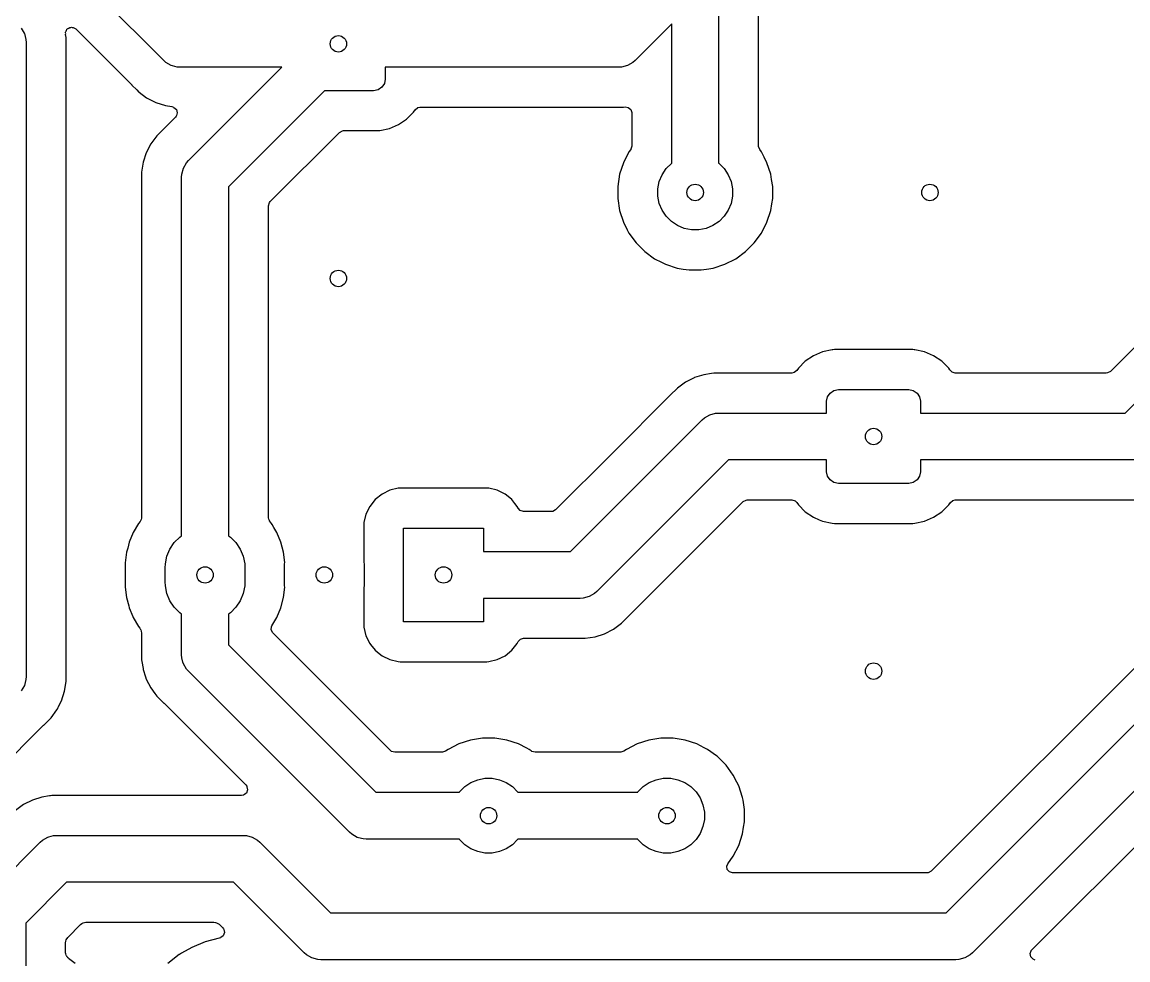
# Model space of a CAD drawing. Header units: millimetres. Extents: x 83 to 184, y -140 to -36.
# Drawn here: x 133.26 to 156.82, y -126.15 to -106.17 of the extents above; entities that cross this region are included whole.
import ezdxf

# ---------------------------------------------------------------- set-up
doc = ezdxf.new("R2010")
doc.units = ezdxf.units.MM
doc.layers.add('B.Cu', color=153, linetype='CONTINUOUS', true_color=0x4d7fc4)

msp = doc.modelspace()

# ---------------------------------------------------------------- linework, layer by layer
at = {"layer": 'B.Cu', "linetype": 'CONTINUOUS'}
for p, q in [((136.27877, -106.985877), (128.646447, -99.353553)), ((175.613181, -101.276923), (152.626924, -124.263181)), ((152.942894, -125.15), (176.5, -101.592893)), ((168.513181, -101.544601), (156.444601, -113.613181)), ((156.760571, -114.5), (169.4, -101.86057)), ((177.353553, -102.153554), (153.503553, -126.003553)), ((154.776, -125.933893), (177.425214, -103.28468)), ((148.1, -105.207106), (148.1, -109.17657)), ((148.9505, -108.810515), (148.9505, -105.610757)), ((147.1, -106.207106), (146.32123, -106.985876)), ((147.1, -109.17657), (147.1, -106.207106)), ((133.246677, -106.300619), (133.30851, -106.407717)), ((133.30851, -106.407717), (133.31194, -106.413658)), ((133.31194, -106.413658), (133.345723, -106.539737)), ((134.189244, -106.397878), (134.189407, -106.396564)), ((134.192059, -106.414501), (134.189244, -106.397878)), ((134.189407, -106.396564), (134.190856, -106.385351)), ((134.189911, -106.431854), (134.192059, -106.414501)), ((134.200501, -106.498716), (134.189911, -106.431854)), ((134.190856, -106.385351), (134.197554, -106.370109)), ((134.197554, -106.370109), (134.198339, -106.363776)), ((134.198339, -106.363776), (134.202771, -106.353393)), ((134.202771, -106.353393), (134.20734, -106.347845)), ((134.20734, -106.347845), (134.21897, -106.321387)), ((134.21897, -106.321387), (134.241367, -106.306536)), ((134.241367, -106.306536), (134.247194, -106.299463)), ((134.247194, -106.299463), (134.256578, -106.296451)), ((134.256578, -106.296451), (134.277202, -106.282777)), ((134.277202, -106.282777), (134.300209, -106.282448)), ((134.300209, -106.282448), (134.313721, -106.278112)), ((134.313721, -106.278112), (134.328466, -106.282044)), ((134.328466, -106.282044), (134.347059, -106.281779)), ((134.347059, -106.281779), (134.350058, -106.282613)), ((134.350058, -106.282613), (134.366428, -106.292169)), ((134.366428, -106.292169), (134.381231, -106.296117)), ((134.381231, -106.296117), (134.390367, -106.306143)), ((134.390367, -106.306143), (134.404497, -106.314392)), ((134.404497, -106.314392), (135.597567, -107.507462)), ((133.345723, -106.539737), (133.345723, -106.539752)), ((133.345723, -106.539752), (133.35, -106.605)), ((133.35, -106.605), (133.35, -120.113227)), ((134.200501, -106.71885), (134.200501, -106.498716)), ((134.2005, -106.718901), (134.200501, -106.71885)), ((134.2005, -120.219514), (134.2005, -106.718901)), ((136.327934, -107.028992), (136.27877, -106.985877)), ((136.327942, -107.029), (136.327934, -107.028992)), ((136.440981, -107.094263), (136.327942, -107.029)), ((136.465091, -107.100723), (136.440981, -107.094263)), ((136.56706, -107.128046), (136.465091, -107.100723)), ((136.567075, -107.128046), (136.56706, -107.128046)), ((136.632323, -107.132323), (136.567075, -107.128046)), ((138.792893, -107.132323), (136.632323, -107.132323)), ((136.806447, -109.11877), (138.792893, -107.132323)), ((145.967677, -107.132323), (141, -107.132323)), ((141, -107.132323), (141, -107.382323)), ((146.032925, -107.128046), (145.967677, -107.132323)), ((146.03294, -107.128046), (146.032925, -107.128046)), ((146.159019, -107.094263), (146.03294, -107.128046)), ((146.272058, -107.029), (146.159019, -107.094263)), ((146.272073, -107.028984), (146.272058, -107.029)), ((146.32123, -106.985876), (146.272073, -107.028984)), ((141, -107.382323), (140.98097, -107.477994)), ((135.597567, -107.507462), (135.597586, -107.507482)), ((135.597586, -107.507482), (135.599102, -107.508998)), ((135.599102, -107.508998), (135.599107, -107.509003)), ((135.599107, -107.509003), (135.602218, -107.512114)), ((135.602218, -107.512114), (135.602219, -107.512115)), ((135.602219, -107.512115), (135.706347, -107.616243)), ((135.706347, -107.616243), (135.752629, -107.662525)), ((139.707107, -107.632323), (137.66, -109.679429)), ((140.75, -107.632323), (139.707107, -107.632323)), ((140.845671, -107.613293), (140.75, -107.632323)), ((140.926777, -107.5591), (140.845671, -107.613293)), ((140.98097, -107.477994), (140.926777, -107.5591)), ((135.752629, -107.662525), (135.752853, -107.662712)), ((135.752853, -107.662712), (135.754532, -107.663881)), ((135.754532, -107.663881), (135.821343, -107.712421)), ((135.821343, -107.712421), (135.850709, -107.733757)), ((135.850709, -107.733757), (135.850708, -107.733757)), ((135.850708, -107.733757), (135.91606, -107.781237)), ((135.91606, -107.781237), (135.924507, -107.787374)), ((135.924507, -107.787374), (136.113911, -107.88388)), ((136.113911, -107.88388), (136.31608, -107.949569)), ((136.31608, -107.949569), (136.452429, -107.971165)), ((136.452429, -107.971165), (136.486144, -107.98159)), ((136.486144, -107.98159), (136.497845, -107.987137)), ((136.497845, -107.987137), (136.54999, -108.033641)), ((136.54999, -108.033641), (136.568715, -108.100955)), ((136.568715, -108.100955), (136.550918, -108.163213)), ((141.453865, -108.2348), (141.602477, -108.086188)), ((141.602477, -108.086188), (141.635552, -108.037319)), ((141.635552, -108.037319), (141.68943, -107.992835)), ((141.68943, -107.992835), (141.738242, -107.982823)), ((141.738242, -107.982823), (146.073961, -107.982823)), ((146.073961, -107.982823), (146.073964, -107.982823)), ((146.073964, -107.982823), (146.106103, -107.977732)), ((146.106103, -107.977732), (146.175393, -107.986686)), ((146.175393, -107.986686), (146.228846, -108.031681)), ((146.228846, -108.031681), (146.249487, -108.098432)), ((146.249487, -108.098432), (146.2495, -108.100205)), ((146.2495, -108.100205), (146.2495, -108.810515)), ((136.527622, -108.194804), (136.129892, -108.592533)), ((136.546131, -108.171152), (136.527622, -108.194804)), ((136.550918, -108.163213), (136.546131, -108.171152)), ((141.279813, -108.352602), (141.453865, -108.2348)), ((138.546819, -109.995399), (140.023076, -108.519142)), ((140.023076, -108.519142), (140.084399, -108.485657)), ((140.084399, -108.485657), (140.110757, -108.482823)), ((140.110757, -108.482823), (140.834027, -108.482823)), ((140.834027, -108.482823), (140.834038, -108.482823)), ((140.834038, -108.482823), (140.881245, -108.480011)), ((140.881245, -108.480011), (141.086612, -108.435336)), ((141.086612, -108.435336), (141.279813, -108.352602)), ((136.004949, -108.764505), (135.908445, -108.953903)), ((136.129892, -108.592533), (136.004949, -108.764505)), ((146.2495, -108.810515), (146.229815, -108.877554)), ((148.950702, -108.817594), (148.9505, -108.810515)), ((135.908445, -108.953903), (135.842752, -109.156082)), ((146.188366, -108.934948), (146.070422, -109.166423)), ((146.225818, -108.883401), (146.188366, -108.934948)), ((146.229815, -108.877554), (146.225818, -108.883401)), ((148.974181, -108.8834), (148.950702, -108.817594)), ((149.011634, -108.934949), (148.974181, -108.8834)), ((149.067357, -109.044312), (149.011634, -108.934949)), ((149.129577, -109.166423), (149.067357, -109.044312)), ((135.842752, -109.156082), (135.8095, -109.36603)), ((136.664277, -109.40706), (136.69806, -109.280981)), ((136.69806, -109.280981), (136.763323, -109.167942)), ((136.763323, -109.167942), (136.763338, -109.167926)), ((136.763338, -109.167926), (136.806447, -109.11877)), ((146.070422, -109.166423), (145.99014, -109.413506)), ((146.981592, -109.292485), (147.092485, -109.181592)), ((147.092485, -109.181592), (147.1, -109.17657)), ((148.1, -109.17657), (148.107515, -109.181592)), ((148.107515, -109.181592), (148.218408, -109.292485)), ((149.129577, -109.166425), (149.129577, -109.166423)), ((149.129579, -109.166428), (149.129577, -109.166425)), ((149.20986, -109.413507), (149.129579, -109.166428)), ((135.8095, -109.36603), (135.8095, -116.706706)), ((136.66, -109.472323), (136.664277, -109.407075)), ((136.66, -117.116725), (136.66, -109.472323)), ((136.664277, -109.407075), (136.664277, -109.40706)), ((145.99014, -109.413506), (145.9495, -109.670097)), ((146.834448, -109.567772), (146.894463, -109.422883)), ((146.894463, -109.422883), (146.981592, -109.292485)), ((148.218408, -109.292485), (148.305537, -109.422883)), ((148.305537, -109.422883), (148.365552, -109.567772)), ((149.227598, -109.5255), (149.20986, -109.413507)), ((137.66, -109.679429), (137.66, -117.116725)), ((145.9495, -109.670097), (145.9495, -109.929902)), ((146.803852, -109.721586), (146.834448, -109.567772)), ((146.803852, -109.878414), (146.803852, -109.721586)), ((148.365552, -109.567772), (148.396148, -109.721586)), ((148.396148, -109.721586), (148.396148, -109.878414)), ((149.2505, -109.670097), (149.227598, -109.5255)), ((149.2505, -109.929902), (149.2505, -109.670097)), ((145.9495, -109.929902), (145.99014, -110.186493)), ((146.834448, -110.032228), (146.803852, -109.878414)), ((148.396148, -109.878414), (148.365552, -110.032228)), ((149.232539, -110.043298), (149.2505, -109.929902)), ((138.5105, -110.08308), (138.530185, -110.016041)), ((138.5105, -116.724536), (138.5105, -110.08308)), ((138.530185, -110.016041), (138.546819, -109.995399)), ((145.99014, -110.186493), (146.070422, -110.433576)), ((146.894463, -110.177117), (146.834448, -110.032228)), ((146.981592, -110.307515), (146.894463, -110.177117)), ((148.305537, -110.177117), (148.218408, -110.307515)), ((148.365552, -110.032228), (148.305537, -110.177117)), ((149.129579, -110.433572), (149.20986, -110.186493)), ((149.20986, -110.186493), (149.232539, -110.043298)), ((146.070422, -110.433576), (146.151534, -110.592764)), ((147.092485, -110.418408), (146.981592, -110.307515)), ((147.222883, -110.505537), (147.092485, -110.418408)), ((148.107515, -110.418408), (147.977117, -110.505537)), ((148.218408, -110.307515), (148.107515, -110.418408)), ((149.011634, -110.665051), (149.129579, -110.433572)), ((146.151534, -110.592764), (146.188366, -110.665051)), ((146.188366, -110.665051), (146.341069, -110.875229)), ((147.367772, -110.565552), (147.222883, -110.505537)), ((147.521586, -110.596148), (147.367772, -110.565552)), ((147.678414, -110.596148), (147.521586, -110.596148)), ((147.832228, -110.565552), (147.678414, -110.596148)), ((147.977117, -110.505537), (147.832228, -110.565552)), ((148.858931, -110.875229), (149.011634, -110.665051)), ((146.341069, -110.875229), (146.524771, -111.058931)), ((148.675229, -111.058931), (148.858931, -110.875229)), ((146.524771, -111.058931), (146.734949, -111.211634)), ((148.465051, -111.211634), (148.675229, -111.058931)), ((146.734949, -111.211634), (146.882445, -111.286787)), ((146.882445, -111.286787), (146.966423, -111.329577)), ((146.966423, -111.329577), (146.966425, -111.329577)), ((146.966425, -111.329577), (146.966428, -111.329579)), ((146.966428, -111.329579), (147.213507, -111.40986)), ((147.986493, -111.40986), (148.233572, -111.329579)), ((148.233572, -111.329579), (148.465051, -111.211634)), ((147.213507, -111.40986), (147.345706, -111.430797)), ((147.345706, -111.430797), (147.470098, -111.4505)), ((147.470098, -111.4505), (147.470103, -111.4505)), ((147.470103, -111.4505), (147.729902, -111.4505)), ((147.729902, -111.4505), (147.843298, -111.432539)), ((147.843298, -111.432539), (147.986493, -111.40986)), ((150.120191, -113.279718), (149.946137, -113.397521)), ((150.313386, -113.196987), (150.120191, -113.279718)), ((150.313397, -113.196984), (150.313386, -113.196987)), ((150.518749, -113.152312), (150.313397, -113.196984)), ((150.535416, -113.151319), (150.518749, -113.152312)), ((150.565962, -113.1495), (150.535416, -113.151319)), ((152.234038, -113.1495), (150.565962, -113.1495)), ((152.266492, -113.151433), (152.234038, -113.1495)), ((152.28125, -113.152312), (152.266492, -113.151433)), ((152.486602, -113.196984), (152.28125, -113.152312)), ((152.486613, -113.196987), (152.486602, -113.196984)), ((152.679808, -113.279718), (152.486613, -113.196987)), ((152.679811, -113.27972), (152.679808, -113.279718)), ((152.679813, -113.279721), (152.679811, -113.27972)), ((152.853865, -113.397523), (152.679813, -113.279721)), ((149.946137, -113.397521), (149.797522, -113.546135)), ((153.002477, -113.546135), (152.853865, -113.397523)), ((147.581585, -113.748444), (147.392179, -113.844951)), ((147.588264, -113.746274), (147.581585, -113.748444)), ((147.783757, -113.682754), (147.588264, -113.746274)), ((147.78376, -113.682753), (147.783757, -113.682754)), ((147.945042, -113.657208), (147.78376, -113.682753)), ((147.993713, -113.6495), (147.945042, -113.657208)), ((149.661758, -113.6495), (147.993713, -113.6495)), ((149.71057, -113.639488), (149.661758, -113.6495)), ((149.764448, -113.595003), (149.71057, -113.639488)), ((149.797522, -113.546135), (149.764448, -113.595003)), ((153.022721, -113.576046), (153.002477, -113.546135)), ((153.035552, -113.595003), (153.022721, -113.576046)), ((153.071203, -113.629815), (153.035552, -113.595003)), ((153.138242, -113.6495), (153.071203, -113.629815)), ((156.35692, -113.6495), (153.138242, -113.6495)), ((156.383278, -113.646666), (156.35692, -113.6495)), ((156.444601, -113.613181), (156.383278, -113.646666)), ((147.220209, -113.969894), (147.069896, -114.120208)), ((147.220213, -113.96989), (147.220209, -113.969894)), ((147.392179, -113.844951), (147.220213, -113.96989)), ((147.069893, -114.120211), (145.836771, -115.353334)), ((147.069896, -114.120208), (147.069893, -114.120211)), ((150.4, -114.25), (150.41903, -114.154329)), ((150.41903, -114.154329), (150.473223, -114.073223)), ((150.473223, -114.073223), (150.554329, -114.01903)), ((150.554329, -114.01903), (150.65, -114)), ((150.65, -114), (152.15, -114)), ((152.15, -114), (152.245671, -114.01903)), ((152.245671, -114.01903), (152.326777, -114.073223)), ((152.326777, -114.073223), (152.38097, -114.154329)), ((152.38097, -114.154329), (152.4, -114.25)), ((150.4, -114.5), (150.4, -114.25)), ((152.4, -114.25), (152.4, -114.5)), ((144.942894, -117.45), (147.746447, -114.646447)), ((147.746447, -114.646447), (147.795603, -114.603338)), ((147.795603, -114.603338), (147.795619, -114.603323)), ((147.795619, -114.603323), (147.908658, -114.53806)), ((147.908658, -114.53806), (148.034737, -114.504277)), ((148.034737, -114.504277), (148.034752, -114.504277)), ((148.034752, -114.504277), (148.1, -114.5)), ((148.1, -114.5), (150.4, -114.5)), ((152.4, -114.5), (156.760571, -114.5)), ((145.836771, -115.353334), (144.626924, -116.563181)), ((148.307106, -115.5), (145.503553, -118.303553)), ((150.4, -115.5), (148.307106, -115.5)), ((150.4, -115.75), (150.4, -115.5)), ((156.967677, -115.5), (152.4, -115.5)), ((152.4, -115.5), (152.4, -115.75)), ((150.41903, -115.845671), (150.4, -115.75)), ((150.473223, -115.926777), (150.41903, -115.845671)), ((152.38097, -115.845671), (152.326777, -115.926777)), ((152.4, -115.75), (152.38097, -115.845671)), ((141.2745, -116.102317), (141.094978, -116.146963)), ((141.304177, -116.100304), (141.2745, -116.102317)), ((141.316046, -116.0995), (141.304177, -116.100304)), ((143.163954, -116.0995), (141.316046, -116.0995)), ((143.174339, -116.100204), (143.163954, -116.0995)), ((143.205501, -116.102317), (143.174339, -116.100204)), ((143.385021, -116.146963), (143.205497, -116.102317)), ((143.205497, -116.102317), (143.205501, -116.102317)), ((150.554329, -115.98097), (150.473223, -115.926777)), ((150.65, -116), (150.554329, -115.98097)), ((152.15, -116), (150.65, -116)), ((152.245671, -115.98097), (152.15, -116)), ((152.326777, -115.926777), (152.245671, -115.98097)), ((140.785059, -116.345059), (140.669156, -116.489249)), ((140.929249, -116.229156), (140.785059, -116.345059)), ((141.094976, -116.146964), (140.929249, -116.229156)), ((141.094978, -116.146963), (141.094976, -116.146964)), ((143.385023, -116.146964), (143.385021, -116.146963)), ((143.55075, -116.229156), (143.385023, -116.146964)), ((143.550751, -116.229157), (143.55075, -116.229156)), ((143.550753, -116.229158), (143.550751, -116.229157)), ((143.578616, -116.251555), (143.550753, -116.229158)), ((143.69494, -116.345059), (143.578616, -116.251555)), ((143.760039, -116.426046), (143.69494, -116.345059)), ((148.623076, -116.386819), (148.684399, -116.353334)), ((148.684399, -116.353334), (148.710757, -116.3505)), ((148.710757, -116.3505), (149.661758, -116.3505)), ((149.661758, -116.3505), (149.728797, -116.370185)), ((153.08943, -116.360512), (153.138242, -116.3505)), ((153.138242, -116.3505), (157.073963, -116.3505)), ((140.669156, -116.489249), (140.586964, -116.654976)), ((143.810842, -116.489247), (143.760039, -116.426046)), ((143.831348, -116.530594), (143.810842, -116.489247)), ((143.875397, -116.579815), (143.831348, -116.530594)), ((143.942436, -116.5995), (143.875397, -116.579815)), ((144.626924, -116.563181), (144.565601, -116.596666)), ((146.18717, -118.822723), (148.623076, -116.386819)), ((149.728797, -116.370185), (149.764447, -116.404996)), ((149.764447, -116.404996), (149.797523, -116.453865)), ((149.797523, -116.453865), (149.946135, -116.602477)), ((152.853865, -116.602477), (153.002477, -116.453865)), ((153.002477, -116.453865), (153.035552, -116.404996)), ((153.035552, -116.404996), (153.08943, -116.360512)), ((135.775396, -116.811072), (135.743056, -116.85322)), ((135.795994, -116.770528), (135.775396, -116.811072)), ((135.804476, -116.741645), (135.795994, -116.770528)), ((135.8095, -116.706711), (135.804476, -116.741645)), ((135.8095, -116.706706), (135.809499, -116.706709)), ((135.809499, -116.706709), (135.8095, -116.706711)), ((138.510533, -116.725347), (138.5105, -116.724536)), ((138.510503, -116.725456), (138.510533, -116.725347)), ((138.510544, -116.725591), (138.510503, -116.725456)), ((138.51093, -116.734851), (138.510544, -116.725591)), ((138.521897, -116.76322), (138.51093, -116.734851)), ((138.530685, -116.792348), (138.521897, -116.76322)), ((138.533258, -116.796288), (138.530685, -116.792348)), ((138.576948, -116.853226), (138.533258, -116.796288)), ((140.586963, -116.654978), (140.542317, -116.8345)), ((140.586964, -116.654976), (140.586963, -116.654978)), ((144.539243, -116.5995), (143.942436, -116.5995)), ((144.565601, -116.596666), (144.539243, -116.5995)), ((149.946135, -116.602477), (150.120187, -116.720279)), ((150.120187, -116.720279), (150.120189, -116.72028)), ((150.120189, -116.72028), (150.120191, -116.720281)), ((150.120191, -116.720281), (150.243479, -116.773076)), ((150.243479, -116.773076), (150.313388, -116.803013)), ((150.313388, -116.803013), (150.313396, -116.803014)), ((150.313396, -116.803014), (150.313397, -116.803015)), ((150.313397, -116.803015), (150.518749, -116.847687)), ((152.281245, -116.847688), (152.486612, -116.803013)), ((152.486612, -116.803013), (152.679813, -116.720279)), ((152.679813, -116.720279), (152.853865, -116.602477)), ((135.631593, -117.046276), (135.546297, -117.252199)), ((135.743052, -116.853226), (135.631593, -117.046276)), ((135.743056, -116.85322), (135.743052, -116.853226)), ((138.590123, -116.876046), (138.576948, -116.853226)), ((138.626408, -116.938893), (138.590123, -116.876046)), ((138.626416, -116.938905), (138.626408, -116.938893)), ((138.688401, -117.046266), (138.626416, -116.938905)), ((138.688403, -117.046271), (138.688401, -117.046266)), ((138.688405, -117.046274), (138.688403, -117.046271)), ((138.77371, -117.252219), (138.688405, -117.046274)), ((140.542317, -116.834505), (140.5395, -116.876046)), ((140.5395, -116.876046), (140.5395, -117.684475)), ((140.542317, -116.8345), (140.542317, -116.834505)), ((141.39, -118.95), (141.39, -116.95)), ((141.39, -116.95), (143.09, -116.95)), ((143.09, -116.95), (143.09, -117.45)), ((150.518749, -116.847687), (150.51875, -116.847687)), ((150.51875, -116.847687), (150.518755, -116.847688)), ((150.518755, -116.847688), (150.565962, -116.8505)), ((150.565962, -116.8505), (150.565973, -116.8505)), ((150.565973, -116.8505), (152.234027, -116.8505)), ((152.234027, -116.8505), (152.234038, -116.8505)), ((152.234038, -116.8505), (152.281245, -116.847688)), ((135.546289, -117.252219), (135.512397, -117.378711)), ((135.546297, -117.252199), (135.546289, -117.252219)), ((136.410367, -117.399313), (136.502941, -117.260766)), ((136.502941, -117.260766), (136.620766, -117.142941)), ((136.620766, -117.142941), (136.66, -117.116725)), ((137.66, -117.116725), (137.699234, -117.142941)), ((137.699234, -117.142941), (137.817059, -117.260766)), ((137.817059, -117.260766), (137.909633, -117.399313)), ((138.831404, -117.467537), (138.77371, -117.252219)), ((135.488592, -117.467556), (135.459503, -117.688516)), ((135.488594, -117.467544), (135.488592, -117.467556)), ((135.512397, -117.378711), (135.488594, -117.467544)), ((136.346601, -117.553258), (136.410367, -117.399313)), ((137.909633, -117.399313), (137.973399, -117.553258)), ((138.860177, -117.686095), (138.831404, -117.467537)), ((143.09, -117.45), (144.942894, -117.45)), ((135.459503, -117.688516), (135.4595, -117.688541)), ((135.4595, -117.688541), (135.4595, -118.211457)), ((136.31, -117.8), (136.314093, -117.716685)), ((136.314093, -117.716685), (136.346601, -117.553258)), ((137.973399, -117.553258), (138.005907, -117.716685)), ((138.005907, -117.716685), (138.01, -117.8)), ((138.85, -117.8), (138.854093, -117.716685)), ((138.854093, -117.716685), (138.860177, -117.686095)), ((140.5395, -117.684475), (140.545907, -117.716685)), ((140.545907, -117.716685), (140.55, -117.8)), ((136.31, -118.1), (136.31, -117.8)), ((138.01, -117.8), (138.01, -118.1)), ((138.85, -118.1), (138.85, -117.8)), ((140.55, -117.8), (140.55, -118.1)), ((135.4595, -118.211457), (135.459503, -118.211482)), ((135.459503, -118.211482), (135.488593, -118.432447)), ((136.314093, -118.183315), (136.31, -118.1)), ((136.346601, -118.346742), (136.314093, -118.183315)), ((138.005907, -118.183315), (137.973399, -118.346742)), ((138.01, -118.1), (138.005907, -118.183315)), ((138.831404, -118.432463), (138.860177, -118.213904)), ((138.854093, -118.183315), (138.85, -118.1)), ((138.860177, -118.213904), (138.854093, -118.183315)), ((140.545907, -118.183315), (140.5395, -118.215524)), ((140.5395, -118.215524), (140.5395, -119.023954)), ((140.55, -118.1), (140.545907, -118.183315)), ((135.488593, -118.432447), (135.488597, -118.432467)), ((135.488597, -118.432467), (135.535024, -118.605735)), ((136.410367, -118.500687), (136.346601, -118.346742)), ((137.973399, -118.346742), (137.909633, -118.500687)), ((138.77371, -118.647781), (138.831404, -118.432463)), ((145.15, -118.45), (143.09, -118.45)), ((143.09, -118.45), (143.09, -118.95)), ((145.215248, -118.445723), (145.15, -118.45)), ((145.215263, -118.445723), (145.215248, -118.445723)), ((145.341342, -118.41194), (145.215263, -118.445723)), ((145.454381, -118.346677), (145.341342, -118.41194)), ((145.454396, -118.346661), (145.454381, -118.346677)), ((145.503553, -118.303553), (145.454396, -118.346661)), ((135.535024, -118.605735), (135.546289, -118.647779)), ((135.546289, -118.647779), (135.546291, -118.647786)), ((135.546291, -118.647786), (135.546293, -118.64779)), ((135.546293, -118.64779), (135.622825, -118.832555)), ((136.502941, -118.639234), (136.410367, -118.500687)), ((136.620766, -118.757059), (136.502941, -118.639234)), ((137.817059, -118.639234), (137.699234, -118.757059)), ((137.909633, -118.500687), (137.817059, -118.639234)), ((138.688405, -118.853726), (138.77371, -118.647781)), ((135.622825, -118.832555), (135.631595, -118.853726)), ((135.631595, -118.853726), (135.743045, -119.046764)), ((136.66, -118.783274), (136.620766, -118.757059)), ((136.66, -119.65), (136.66, -118.783274)), ((137.699234, -118.757059), (137.66, -118.783274)), ((137.66, -118.783274), (137.66, -119.442893)), ((138.584152, -119.034295), (138.688405, -118.853726)), ((146.029792, -118.980104), (146.180104, -118.829792)), ((146.180104, -118.829792), (146.180105, -118.82979)), ((146.180105, -118.82979), (146.187165, -118.82273)), ((146.187165, -118.82273), (146.18717, -118.822723)), ((135.743045, -119.046764), (135.743049, -119.04677)), ((135.743049, -119.04677), (135.773024, -119.085835)), ((135.773024, -119.085835), (135.786695, -119.11018)), ((135.786695, -119.11018), (135.790303, -119.116604)), ((135.790303, -119.116604), (135.801157, -119.144678)), ((135.801157, -119.144678), (135.8095, -119.189393)), ((138.570378, -119.122645), (138.575362, -119.052953)), ((138.603863, -119.183968), (138.570378, -119.122645)), ((138.575362, -119.052953), (138.584152, -119.034295)), ((140.5395, -119.023954), (140.540201, -119.034286)), ((140.540201, -119.034286), (140.542317, -119.065499)), ((140.542317, -119.065499), (140.586963, -119.245021)), ((143.09, -118.95), (141.39, -118.95)), ((145.668412, -119.201557), (145.857816, -119.105051)), ((145.857816, -119.105051), (145.857969, -119.10494)), ((145.857969, -119.10494), (146.029792, -118.980104)), ((135.8095, -119.189393), (135.8095, -119.756289)), ((141.113076, -121.693181), (138.603863, -119.183968)), ((140.586963, -119.245021), (140.586964, -119.245023)), ((140.586964, -119.245023), (140.669156, -119.41075)), ((140.669156, -119.41075), (140.669157, -119.410751)), ((140.669157, -119.410751), (140.669158, -119.410753)), ((140.669158, -119.410753), (140.687352, -119.433387)), ((143.69494, -119.55494), (143.810842, -119.410753)), ((143.810842, -119.410753), (143.831348, -119.369405)), ((143.831348, -119.369405), (143.878768, -119.318094)), ((143.878768, -119.318094), (143.942436, -119.3005)), ((143.942436, -119.3005), (145.256286, -119.3005)), ((145.256286, -119.3005), (145.256287, -119.3005)), ((145.256287, -119.3005), (145.466243, -119.267246)), ((145.466243, -119.267246), (145.668412, -119.201557)), ((136.664277, -119.715247), (136.66, -119.65)), ((137.66, -119.442893), (140.797107, -122.58)), ((140.687352, -119.433387), (140.785059, -119.55494)), ((140.785059, -119.55494), (140.867173, -119.620945)), ((140.867173, -119.620945), (140.929247, -119.670842)), ((143.550753, -119.670842), (143.69494, -119.55494)), ((135.8095, -119.756289), (135.815096, -119.791617)), ((135.815096, -119.791617), (135.815096, -119.79162)), ((135.815096, -119.79162), (135.83886, -119.941661)), ((136.664277, -119.715263), (136.664277, -119.715247)), ((136.689353, -119.808847), (136.664277, -119.715263)), ((136.69806, -119.841342), (136.689353, -119.808847)), ((136.763323, -119.954381), (136.69806, -119.841342)), ((140.929247, -119.670842), (141.094979, -119.753037)), ((141.094979, -119.753037), (141.274501, -119.797682)), ((141.274501, -119.797682), (141.274502, -119.797682)), ((141.274502, -119.797682), (141.274505, -119.797683)), ((141.274505, -119.797683), (141.316046, -119.8005)), ((141.316046, -119.8005), (141.316048, -119.8005)), ((141.316048, -119.8005), (143.163952, -119.8005)), ((143.163952, -119.8005), (143.163954, -119.8005)), ((143.163954, -119.8005), (143.205495, -119.797683)), ((143.205495, -119.797683), (143.385021, -119.753037)), ((143.385021, -119.753037), (143.550753, -119.670842)), ((133.35, -120.113227), (133.345723, -120.178474)), ((135.83886, -119.941661), (135.842752, -119.966235)), ((135.842752, -119.966235), (135.842754, -119.966242)), ((135.842754, -119.966242), (135.89313, -120.121287)), ((135.89313, -120.121287), (135.908441, -120.168406)), ((136.763338, -119.954396), (136.763323, -119.954381)), ((136.806447, -120.003553), (136.763338, -119.954396)), ((140.236447, -123.433554), (136.806447, -120.003553)), ((133.31194, -120.304569), (133.246677, -120.417608)), ((133.329075, -120.240619), (133.31194, -120.304569)), ((133.345723, -120.17849), (133.329075, -120.240619)), ((133.345723, -120.178474), (133.345723, -120.17849)), ((134.167246, -120.42947), (134.2005, -120.219514)), ((135.908441, -120.168406), (135.908444, -120.168414)), ((135.908444, -120.168414), (136.004951, -120.35782)), ((136.004951, -120.35782), (136.089999, -120.47488)), ((134.101557, -120.631639), (134.167246, -120.42947)), ((136.089999, -120.47488), (136.129888, -120.529783)), ((136.129888, -120.529783), (136.129895, -120.529791)), ((136.129895, -120.529791), (136.129896, -120.529792)), ((136.129896, -120.529792), (136.231743, -120.631639)), ((133.880124, -120.992992), (134.005048, -120.821047)), ((134.005047, -120.821047), (134.005051, -120.821043)), ((134.005048, -120.821047), (134.005047, -120.821047)), ((134.005051, -120.821043), (134.005053, -120.821037)), ((134.005053, -120.821037), (134.025445, -120.792971)), ((134.025445, -120.792971), (134.03373, -120.764756)), ((134.03373, -120.764756), (134.101557, -120.631639)), ((136.231743, -120.631639), (136.284538, -120.684434)), ((136.284538, -120.684434), (136.284548, -120.684443)), ((136.284548, -120.684443), (136.285582, -120.685477)), ((136.285582, -120.685477), (138.025316, -122.425211)), ((133.729792, -121.143331), (133.879338, -120.993785)), ((133.879338, -120.993785), (133.880066, -120.993071)), ((133.880066, -120.993071), (133.880124, -120.992992)), ((129.41546, -125.45766), (133.720931, -121.152188)), ((133.720931, -121.152188), (133.722726, -121.150394)), ((133.722726, -121.150394), (133.72273, -121.150392)), ((133.72273, -121.150392), (133.72979, -121.143332)), ((133.72979, -121.143332), (133.729792, -121.143331)), ((142.813506, -121.47014), (142.566423, -121.550422)), ((143.070098, -121.4295), (142.813506, -121.47014)), ((143.070103, -121.4295), (143.070098, -121.4295)), ((143.329897, -121.4295), (143.070103, -121.4295)), ((143.329902, -121.4295), (143.329897, -121.4295)), ((143.586493, -121.47014), (143.329902, -121.4295)), ((143.833576, -121.550422), (143.586493, -121.47014)), ((146.613506, -121.47014), (146.366423, -121.550422)), ((146.870098, -121.4295), (146.613506, -121.47014)), ((146.870103, -121.4295), (146.870098, -121.4295)), ((147.129897, -121.4295), (146.870103, -121.4295)), ((147.129902, -121.4295), (147.129897, -121.4295)), ((147.386493, -121.47014), (147.129902, -121.4295)), ((147.633576, -121.550422), (147.386493, -121.47014)), ((141.133718, -121.709815), (141.113076, -121.693181)), ((141.200757, -121.7295), (141.133718, -121.709815)), ((142.210515, -121.7295), (141.200757, -121.7295)), ((142.217594, -121.729298), (142.210515, -121.7295)), ((142.283401, -121.705818), (142.217594, -121.729298)), ((142.334948, -121.668366), (142.283401, -121.705818)), ((142.566423, -121.550422), (142.334948, -121.668366)), ((144.012012, -121.641341), (143.833576, -121.550422)), ((144.065051, -121.668366), (144.012012, -121.641341)), ((144.108661, -121.700051), (144.065051, -121.668366)), ((144.116599, -121.705818), (144.108661, -121.700051)), ((144.122446, -121.709815), (144.116599, -121.705818)), ((144.189485, -121.7295), (144.122446, -121.709815)), ((146.010515, -121.7295), (144.189485, -121.7295)), ((146.017594, -121.729298), (146.010515, -121.7295)), ((146.083401, -121.705818), (146.017594, -121.729298)), ((146.134948, -121.668366), (146.083401, -121.705818)), ((146.366423, -121.550422), (146.134948, -121.668366)), ((147.792764, -121.631534), (147.633576, -121.550422)), ((147.865051, -121.668366), (147.792764, -121.631534)), ((147.865053, -121.668367), (147.865051, -121.668366)), ((147.865054, -121.668368), (147.865053, -121.668367)), ((148.051641, -121.803931), (147.865054, -121.668368)), ((148.075229, -121.821069), (148.051641, -121.803931)), ((148.258931, -122.004771), (148.075229, -121.821069)), ((148.411634, -122.214949), (148.258931, -122.004771)), ((148.486787, -122.362445), (148.411634, -122.214949)), ((138.025316, -122.425211), (138.046465, -122.453461)), ((138.046465, -122.453461), (138.051886, -122.463388)), ((138.051886, -122.463388), (138.06674, -122.531661)), ((142.581592, -122.572485), (142.692485, -122.461592)), ((142.692485, -122.461592), (142.822883, -122.374463)), ((142.822883, -122.374463), (142.967772, -122.314448)), ((142.967772, -122.314448), (143.121586, -122.283852)), ((143.121586, -122.283852), (143.278414, -122.283852)), ((143.278414, -122.283852), (143.432228, -122.314448)), ((143.432228, -122.314448), (143.577117, -122.374463)), ((143.577117, -122.374463), (143.707515, -122.461592)), ((143.707515, -122.461592), (143.818408, -122.572485)), ((146.381592, -122.572485), (146.492485, -122.461592)), ((146.492485, -122.461592), (146.622883, -122.374463)), ((146.622883, -122.374463), (146.767772, -122.314448)), ((146.767772, -122.314448), (146.921586, -122.283852)), ((146.921586, -122.283852), (147.078414, -122.283852)), ((147.078414, -122.283852), (147.232228, -122.314448)), ((147.232228, -122.314448), (147.377117, -122.374463)), ((147.377117, -122.374463), (147.507515, -122.461592)), ((147.507515, -122.461592), (147.618408, -122.572485)), ((148.529577, -122.446423), (148.486787, -122.362445)), ((148.529577, -122.446425), (148.529577, -122.446423)), ((148.529579, -122.446428), (148.529577, -122.446425)), ((148.60986, -122.693507), (148.529579, -122.446428)), ((133.683763, -122.682752), (133.481582, -122.748445)), ((133.845041, -122.657208), (133.683763, -122.682752)), ((133.86451, -122.654124), (133.845041, -122.657208)), ((133.893711, -122.649499), (133.86451, -122.654124)), ((133.893714, -122.649499), (133.893711, -122.649499)), ((134.106287, -122.649499), (133.893714, -122.649499)), ((134.111398, -122.649499), (134.106287, -122.649499)), ((134.113956, -122.649499), (134.111398, -122.649499)), ((134.114004, -122.6495), (134.113956, -122.649499)), ((137.935868, -122.6495), (134.114004, -122.6495)), ((137.979202, -122.641682), (137.935868, -122.6495)), ((137.98639, -122.639001), (137.979202, -122.641682)), ((137.986394, -122.638999), (137.98639, -122.639001)), ((138.042326, -122.597126), (137.986394, -122.638999)), ((138.06674, -122.531661), (138.042326, -122.597126)), ((140.797107, -122.58), (142.576571, -122.58)), ((142.576571, -122.58), (142.581592, -122.572485)), ((143.818408, -122.572485), (143.823429, -122.58)), ((143.823429, -122.58), (146.376571, -122.58)), ((146.376571, -122.58), (146.381592, -122.572485)), ((147.618408, -122.572485), (147.705537, -122.702883)), ((147.705537, -122.702883), (147.765552, -122.847772)), ((148.618561, -122.748444), (148.60986, -122.693507)), ((133.292182, -122.844949), (133.12021, -122.969892)), ((133.481582, -122.748445), (133.292182, -122.844949)), ((147.765552, -122.847772), (147.796148, -123.001586)), ((148.6505, -122.950097), (148.618561, -122.748444)), ((147.796148, -123.158414), (147.765552, -123.312228)), ((147.796148, -123.001586), (147.796148, -123.158414)), ((148.6505, -123.209902), (148.6505, -122.950097)), ((147.765552, -123.312228), (147.705537, -123.457117)), ((148.60986, -123.466493), (148.632539, -123.323298)), ((148.632539, -123.323298), (148.6505, -123.209902)), ((132.486447, -124.806447), (133.646447, -123.646446)), ((133.646447, -123.646446), (133.695603, -123.603338)), ((133.695603, -123.603338), (133.695619, -123.603323)), ((133.695619, -123.603323), (133.808658, -123.53806)), ((133.808658, -123.53806), (133.835301, -123.53092)), ((133.835301, -123.53092), (133.934737, -123.504277)), ((133.934737, -123.504277), (133.934752, -123.504277)), ((133.934752, -123.504277), (134, -123.5)), ((134, -123.5), (137.975254, -123.5)), ((137.975254, -123.5), (138.040502, -123.504277)), ((138.040502, -123.504277), (138.040517, -123.504277)), ((138.040517, -123.504277), (138.166596, -123.53806)), ((138.166596, -123.53806), (138.279635, -123.603323)), ((138.279635, -123.603323), (138.27965, -123.603338)), ((138.27965, -123.603338), (138.328807, -123.646447)), ((138.328807, -123.646447), (139.832361, -125.15)), ((140.285611, -123.476669), (140.236447, -123.433554)), ((140.285619, -123.476677), (140.285611, -123.476669)), ((140.398658, -123.54194), (140.285619, -123.476677)), ((140.425301, -123.549079), (140.398658, -123.54194)), ((140.524737, -123.575723), (140.425301, -123.549079)), ((140.524752, -123.575723), (140.524737, -123.575723)), ((140.59, -123.58), (140.524752, -123.575723)), ((142.576571, -123.58), (140.59, -123.58)), ((142.581592, -123.587515), (142.576571, -123.58)), ((142.692485, -123.698408), (142.581592, -123.587515)), ((143.818408, -123.587515), (143.707515, -123.698408)), ((143.823429, -123.58), (143.818408, -123.587515)), ((146.376571, -123.58), (143.823429, -123.58)), ((146.381592, -123.587515), (146.376571, -123.58)), ((146.492485, -123.698408), (146.381592, -123.587515)), ((147.618408, -123.587515), (147.507515, -123.698408)), ((147.705537, -123.457117), (147.618408, -123.587515)), ((148.529579, -123.713572), (148.60986, -123.466493)), ((142.822883, -123.785537), (142.692485, -123.698408)), ((142.967772, -123.845552), (142.822883, -123.785537)), ((143.121586, -123.876148), (142.967772, -123.845552)), ((143.278414, -123.876148), (143.121586, -123.876148)), ((143.432228, -123.845552), (143.278414, -123.876148)), ((143.577117, -123.785537), (143.432228, -123.845552)), ((143.707515, -123.698408), (143.577117, -123.785537)), ((146.622883, -123.785537), (146.492485, -123.698408)), ((146.767772, -123.845552), (146.622883, -123.785537)), ((146.921586, -123.876148), (146.767772, -123.845552)), ((147.078414, -123.876148), (146.921586, -123.876148)), ((147.232228, -123.845552), (147.078414, -123.876148)), ((147.377117, -123.785537), (147.232228, -123.845552)), ((147.507515, -123.698408), (147.377117, -123.785537)), ((148.411634, -123.945051), (148.529579, -123.713572)), ((148.274737, -124.157853), (148.297155, -124.102617)), ((148.297155, -124.102617), (148.411634, -123.945051)), ((148.284681, -124.227011), (148.274737, -124.157853)), ((148.330436, -124.279815), (148.284681, -124.227011)), ((148.397475, -124.2995), (148.330436, -124.279815)), ((152.539243, -124.2995), (148.397475, -124.2995)), ((152.565601, -124.296666), (152.539243, -124.2995)), ((152.626924, -124.263181), (152.565601, -124.296666)), ((134.207107, -124.5), (133.34, -125.367106)), ((137.768148, -124.5), (134.207107, -124.5)), ((139.2717, -126.003553), (137.768148, -124.5)), ((139.832361, -125.15), (152.942894, -125.15)), ((133.34, -125.367106), (133.34, -126.590128)), ((134.234228, -125.675666), (134.510476, -125.399418)), ((134.510476, -125.399418), (134.538721, -125.378275)), ((134.538721, -125.378275), (134.561813, -125.365667)), ((134.561813, -125.365667), (134.621238, -125.3505)), ((134.621238, -125.3505), (137.346667, -125.3505)), ((137.346667, -125.3505), (137.381599, -125.355521)), ((137.381599, -125.355521), (137.406843, -125.362934)), ((137.406843, -125.362934), (137.459589, -125.39423)), ((137.459589, -125.39423), (137.530394, -125.465035)), ((137.530394, -125.465035), (137.551543, -125.493284)), ((137.551543, -125.493284), (137.557523, -125.504236)), ((137.557523, -125.504236), (137.572376, -125.572508)), ((134.1905, -125.788586), (134.195522, -125.753653)), ((134.195522, -125.753653), (134.202934, -125.728408)), ((134.202934, -125.728408), (134.234228, -125.675666)), ((137.162839, -125.769463), (136.878169, -125.887377)), ((137.460462, -125.689716), (137.162839, -125.769463)), ((137.463496, -125.689112), (137.460462, -125.689716)), ((137.486033, -125.682346), (137.463496, -125.689112)), ((137.495454, -125.67851), (137.486033, -125.682346)), ((137.547961, -125.637973), (137.495454, -125.67851)), ((137.572376, -125.572508), (137.547961, -125.637973)), ((134.1905, -126.003514), (134.1905, -125.788586)), ((134.191728, -126.020931), (134.1905, -126.003514)), ((136.878152, -125.887386), (136.661652, -126.012384)), ((136.878169, -125.887377), (136.878152, -125.887386)), ((139.320864, -126.046668), (139.2717, -126.003553)), ((153.503553, -126.003553), (153.454396, -126.046661)), ((154.73641, -126.017697), (154.755186, -125.961041)), ((154.755186, -125.961041), (154.759376, -125.954521)), ((154.759376, -125.954521), (154.776, -125.933893)), ((134.191792, -126.021374), (134.191728, -126.020931)), ((134.201672, -126.055252), (134.191792, -126.021374)), ((134.209005, -126.063747), (134.201672, -126.055252)), ((134.214421, -126.077078), (134.209005, -126.063747)), ((134.216319, -126.079678), (134.214421, -126.077078)), ((134.216323, -126.079685), (134.216319, -126.079678)), ((134.220956, -126.086893), (134.216323, -126.079685)), ((134.227766, -126.094521), (134.220956, -126.086893)), ((134.227367, -126.094813), (134.227766, -126.094521)), ((134.228508, -126.096375), (134.227367, -126.094813)), ((134.22906, -126.095971), (134.228508, -126.096375)), ((134.234625, -126.102204), (134.22906, -126.095971)), ((134.237447, -126.107391), (134.234625, -126.102204)), ((134.240815, -126.11077), (134.237447, -126.107391)), ((134.253152, -126.121607), (134.240815, -126.11077)), ((134.393114, -126.229005), (134.253152, -126.121607)), ((136.611315, -126.041447), (136.366891, -126.229)), ((136.611328, -126.041438), (136.611315, -126.041447)), ((136.615135, -126.039241), (136.611328, -126.041438)), ((136.661652, -126.012384), (136.615134, -126.03924)), ((136.615134, -126.03924), (136.615135, -126.039241)), ((139.320873, -126.046677), (139.320864, -126.046668)), ((139.433912, -126.11194), (139.320873, -126.046677)), ((139.559991, -126.145723), (139.433912, -126.11194)), ((139.560006, -126.145723), (139.559991, -126.145723)), ((139.625254, -126.15), (139.560006, -126.145723)), ((153.15, -126.15), (139.625254, -126.15)), ((153.215248, -126.145723), (153.15, -126.15)), ((153.215263, -126.145723), (153.215248, -126.145723)), ((153.341342, -126.11194), (153.215263, -126.145723)), ((153.454381, -126.046677), (153.341342, -126.11194)), ((153.454396, -126.046661), (153.454381, -126.046677)), ((154.735795, -126.019602), (154.735799, -126.019544)), ((154.75067, -126.087562), (154.735795, -126.019602)), ((154.735799, -126.019544), (154.735843, -126.01941)), ((154.735817, -126.01929), (154.73641, -126.017697)), ((154.735843, -126.01941), (154.735817, -126.01929)), ((154.800076, -126.136966), (154.75067, -126.087562)), ((154.812257, -126.143617), (154.800076, -126.136966)), ((154.845326, -126.155951), (154.812257, -126.143617))]:
    msp.add_line(p, q, dxfattribs=at)
at = {"layer": 'B.Cu'}
for centre in [(140, -106.632323), (140, -106.632323), (147.6, -109.8), (147.6, -109.8), (152.6, -109.8), (152.6, -109.8), (140, -111.632323), (140, -111.632323), (151.4, -115), (151.4, -115), (137.16, -117.95), (137.16, -117.95), (139.7, -117.95), (139.7, -117.95), (142.24, -117.95), (142.24, -117.95), (151.4, -120), (151.4, -120), (143.2, -123.08), (143.2, -123.08), (147, -123.08), (147, -123.08)]:
    msp.add_circle(centre, 0.175, dxfattribs=at)

doc.saveas('drawing.dxf')
